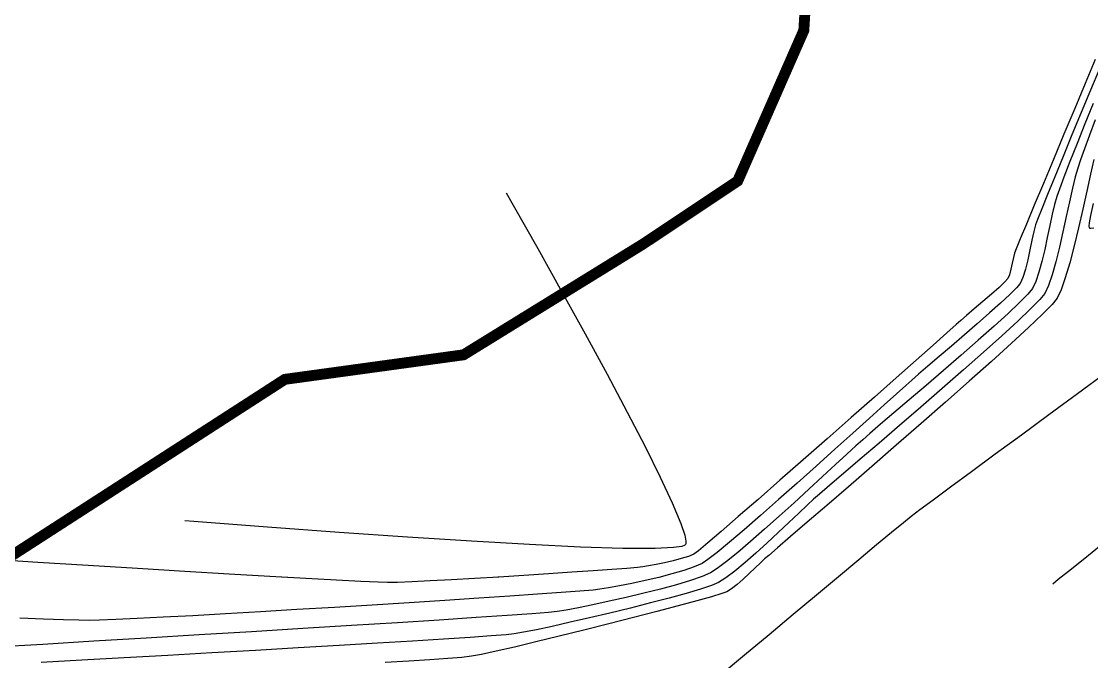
# Model space of a CAD drawing. Header units: metres. Extents: x 708868 to 711043, y 5411316 to 5413138.
# Drawn here: x 710325.3 to 710423.6, y 5412096.9 to 5412155.7 of the extents above; entities that cross this region are included whole.
import ezdxf

# ---------------------------------------------------------------- set-up
doc = ezdxf.new("R2010")
doc.units = ezdxf.units.M
doc.linetypes.add('DASHED', pattern=[0.75, 0.5, -0.25])
for name, color, linetype in [('C-ANNO-TABL', 1, 'Continuous'), ('Rionegro 2010_Contours', 7, 'Continuous'), ('Rionegro 2014_Contours', 7, 'Continuous'), ('Rionegro 2018_Contours', 7, 'Continuous')]:
    doc.layers.add(name, color=color, linetype=linetype)

msp = doc.modelspace()

# ---------------------------------------------------------------- linework, layer by layer
at = {"layer": 'C-ANNO-TABL', "color": 4, "linetype": 'DASHED', "true_color": 0x3dffff, "const_width": 1, "flags": 128}
msp.add_lwpolyline([(711042.543, 5413065.077), (710960.959, 5413110.395), (710928.513, 5413129.625), (710904.958, 5413136.482), (710878.336, 5413137.92), (710860.981, 5413136.789), (710843.249, 5413130.002), (710825.895, 5413114.543), (710808.917, 5413089.658), (710785.526, 5413050.068), (710767.477, 5413018.497), (710750.578, 5412962.402), (710732.947, 5412902.164), (710722.628, 5412876.686), (710711.096, 5412854.241), (710709.275, 5412838.469), (710712.254, 5412799.164), (710711.402, 5412767.16), (710706.844, 5412750.077), (710696.967, 5412735.651), (710677.974, 5412728.438), (710654.043, 5412726.539), (710627.073, 5412724.641), (710606.56, 5412720.465), (710589.801, 5412712.38), (710580.579, 5412698.728), (710577.45, 5412692.07), (710576.617, 5412681.451), (710581.703, 5412658.886), (710586.523, 5412640.581), (710590.138, 5412620.108), (710586.764, 5412609.511), (710569.894, 5412600.358), (710548.445, 5412592.651), (710519.158, 5412593.645), (710507.899, 5412592.671), (710498.04, 5412592.908), (710476.647, 5412590.526), (710453.439, 5412584.652), (710430.062, 5412578.871), (710407.167, 5412571.646), (710393.361, 5412565.35), (710390.566, 5412558.779), (710388.557, 5412550.53), (710383.696, 5412533.008), (710380.563, 5412521.688), (710371.646, 5412514.462), (710365.862, 5412509.886), (710362.006, 5412504.587), (710331.377, 5412455.849), (710322.46, 5412437.304), (710314.748, 5412419.962), (710310.913, 5412404.45), (710310.19, 5412389.517), (710312.359, 5412375.548), (710316.697, 5412365.432), (710327.06, 5412353.871), (710331.95, 5412345.85), (710336.144, 5412343.076), (710341.696, 5412343.548), (710347.662, 5412345.732), (710357.763, 5412346.027), (710373.475, 5412344.551), (710380.943, 5412341.931), (710387.559, 5412337.031), (710390.335, 5412331.128), (710393.229, 5412321.911), (710394.372, 5412314.079), (710391.947, 5412287.733), (710391.947, 5412242.005), (710398.772, 5412181.359), (710397.167, 5412154.922), (710391.094, 5412141.084), (710382.348, 5412135.257), (710365.927, 5412125.119), (710349.52, 5412122.865), (710314.938, 5412100.532), (710310.163, 5412097.449), (710304.075, 5412096.969), (710288.946, 5412103.637), (710260.398, 5412118.748), (710227.162, 5412131.796), (710192.198, 5412139.844), (710067.128, 5412167.234), (710056.514, 5412173.822), (710010.254, 5412214.541), (709997.898, 5412231.696), (709990.986, 5412235.843), (709981.946, 5412236.812), (709941.868, 5412226.346), (709906.208, 5412219.679), (709872.554, 5412206.968), (709858.983, 5412200.97), (709841.485, 5412178.774), (709831.695, 5412162.57), (709826.818, 5412138.119), (709826.096, 5412113.866), (709847.992, 5412057.968), (709847.992, 5412027.524), (709841.153, 5411995.836), (709821.685, 5411967.669), (709785.127, 5411896.003), (709764.498, 5411870.427), (709729.916, 5411841.626), (709687.876, 5411828.101), (709653.609, 5411828.388), (709636.799, 5411836.292), (709611.994, 5411871.534), (709572.151, 5411935.234), (709533.465, 5411953.882), (709461.2, 5411963.077), (709400.577, 5411961.741), (709328.296, 5411946.172), (709283.904, 5411933.17), (709246.821, 5411886.153), (709230.211, 5411871.995), (709186.772, 5411865.786), (709143.573, 5411868.974), (709131.371, 5411871.677), (709115.438, 5411870.35), (709084.203, 5411857.653), (709062.638, 5411854.332), (708913.408, 5411851.538)], dxfattribs=at)
at = {"layer": 'Rionegro 2010_Contours'}
for points in [[(710423.916, 5412152.239, 241), (710423, 5412150.055, 241), (710422.032, 5412147.743, 241), (710421.046, 5412145.385, 241), (710420.076, 5412143.063, 241), (710419.156, 5412140.857, 241), (710418.321, 5412138.851, 241), (710417.604, 5412137.126, 241), (710417.04, 5412135.763, 241), (710416.663, 5412134.845, 241), (710416.506, 5412134.453, 241), (710416.402, 5412134.058, 241), (710416.293, 5412133.538, 241), (710416.174, 5412132.982, 241), (710416.042, 5412132.479, 241), (710415.891, 5412132.117, 241), (710415.618, 5412131.811, 241), (710415.087, 5412131.312, 241), (710414.384, 5412130.688, 241), (710413.595, 5412130.005, 241), (710412.808, 5412129.33, 241), (710412.107, 5412128.731, 241), (710411.579, 5412128.274, 241), (710411.156, 5412127.898, 241), (710410.288, 5412127.128, 241), (710409.039, 5412126.02, 241), (710407.474, 5412124.631, 241), (710405.654, 5412123.018, 241), (710403.645, 5412121.239, 241), (710401.508, 5412119.349, 241), (710399.309, 5412117.408, 241), (710397.11, 5412115.47, 241), (710394.975, 5412113.594, 241), (710392.967, 5412111.835, 241), (710391.151, 5412110.253, 241), (710389.589, 5412108.902, 241), (710388.345, 5412107.841, 241), (710387.483, 5412107.126, 241), (710387.066, 5412106.814, 241), (710386.57, 5412106.605, 241), (710385.916, 5412106.397, 241), (710385.164, 5412106.197, 241), (710384.374, 5412106.014, 241), (710383.606, 5412105.853, 241), (710382.92, 5412105.724, 241), (710382.376, 5412105.632, 241), (710381.885, 5412105.581, 241), (710380.914, 5412105.501, 241), (710379.538, 5412105.397, 241), (710377.83, 5412105.275, 241), (710375.867, 5412105.139, 241), (710373.721, 5412104.996, 241), (710371.468, 5412104.851, 241), (710369.181, 5412104.708, 241), (710369.088, 5412104.702, 241)], [(710424.308, 5412151.403, 242), (710423.486, 5412149.438, 242), (710422.633, 5412147.385, 242), (710421.781, 5412145.323, 242), (710420.962, 5412143.327, 242), (710420.206, 5412141.476, 242), (710419.545, 5412139.846, 242), (710419.011, 5412138.515, 242), (710418.633, 5412137.559, 242), (710418.443, 5412137.057, 242), (710418.272, 5412136.443, 242), (710418.097, 5412135.653, 242), (710417.913, 5412134.762, 242), (710417.718, 5412133.843, 242), (710417.507, 5412132.972, 242), (710417.277, 5412132.221, 242), (710417.024, 5412131.666, 242), (710416.694, 5412131.268, 242), (710416.079, 5412130.655, 242), (710415.236, 5412129.871, 242), (710414.221, 5412128.961, 242), (710413.092, 5412127.97, 242), (710411.904, 5412126.942, 242), (710410.715, 5412125.92, 242), (710409.581, 5412124.951, 242), (710408.558, 5412124.078, 242), (710407.704, 5412123.346, 242), (710407.076, 5412122.799, 242), (710406.535, 5412122.315, 242), (710405.675, 5412121.539, 242), (710404.544, 5412120.518, 242), (710403.193, 5412119.296, 242), (710401.671, 5412117.922, 242), (710400.025, 5412116.441, 242), (710398.307, 5412114.899, 242), (710396.564, 5412113.343, 242), (710394.847, 5412111.819, 242), (710393.204, 5412110.374, 242), (710391.684, 5412109.054, 242), (710390.337, 5412107.904, 242), (710389.212, 5412106.972, 242), (710388.358, 5412106.305, 242), (710387.825, 5412105.947, 242), (710387.1, 5412105.629, 242), (710386.156, 5412105.307, 242), (710385.053, 5412104.988, 242), (710383.85, 5412104.679, 242), (710382.608, 5412104.39, 242), (710381.387, 5412104.128, 242), (710380.245, 5412103.9, 242), (710379.245, 5412103.715, 242), (710378.445, 5412103.582, 242), (710377.812, 5412103.514, 242), (710376.604, 5412103.413, 242), (710374.884, 5412103.283, 242), (710372.72, 5412103.128, 242), (710370.177, 5412102.953, 242), (710367.32, 5412102.762, 242), (710364.215, 5412102.559, 242), (710360.928, 5412102.348, 242), (710357.525, 5412102.134, 242), (710354.071, 5412101.92, 242), (710350.633, 5412101.711, 242), (710347.276, 5412101.511, 242), (710344.065, 5412101.324, 242), (710341.066, 5412101.155, 242), (710338.346, 5412101.007, 242), (710335.97, 5412100.886, 242), (710334.003, 5412100.794, 242), (710332.511, 5412100.737, 242), (710331.561, 5412100.718, 242), (710330.612, 5412100.735, 242), (710329.196, 5412100.777, 242), (710327.373, 5412100.844, 242), (710325.204, 5412100.933, 242)], [(710423.727, 5412148.205, 243), (710422.968, 5412146.331, 243), (710422.247, 5412144.524, 243), (710421.595, 5412142.867, 243), (710421.045, 5412141.448, 243), (710420.629, 5412140.35, 243), (710420.38, 5412139.66, 243), (710420.172, 5412138.94, 243), (710419.961, 5412138.038, 243), (710419.743, 5412137.008, 243), (710419.517, 5412135.905, 243), (710419.279, 5412134.785, 243), (710419.027, 5412133.7, 243), (710418.757, 5412132.708, 243), (710418.468, 5412131.861, 243), (710418.157, 5412131.215, 243), (710417.739, 5412130.701, 243), (710416.973, 5412129.921, 243), (710415.917, 5412128.922, 243), (710414.633, 5412127.753, 243), (710413.178, 5412126.459, 243), (710411.614, 5412125.089, 243), (710409.998, 5412123.689, 243), (710408.391, 5412122.307, 243), (710406.853, 5412120.991, 243), (710405.442, 5412119.787, 243), (710404.219, 5412118.743, 243), (710403.242, 5412117.906, 243), (710402.572, 5412117.324, 243), (710401.948, 5412116.763, 243), (710401.1, 5412115.984, 243), (710400.067, 5412115.03, 243), (710398.891, 5412113.943, 243), (710397.612, 5412112.765, 243), (710396.271, 5412111.537, 243), (710394.909, 5412110.302, 243), (710393.567, 5412109.101, 243), (710392.285, 5412107.977, 243), (710391.106, 5412106.97, 243), (710390.068, 5412106.124, 243), (710389.214, 5412105.48, 243), (710388.584, 5412105.079, 243), (710387.819, 5412104.747, 243), (710386.762, 5412104.383, 243), (710385.474, 5412103.998, 243), (710384.02, 5412103.604, 243), (710382.463, 5412103.212, 243), (710380.866, 5412102.834, 243), (710379.294, 5412102.479, 243), (710377.809, 5412102.161, 243), (710376.475, 5412101.889, 243), (710375.355, 5412101.676, 243), (710374.514, 5412101.532, 243), (710373.741, 5412101.453, 243), (710372.19, 5412101.331, 243), (710369.945, 5412101.171, 243), (710367.087, 5412100.978, 243), (710363.697, 5412100.755, 243), (710359.858, 5412100.509, 243), (710355.653, 5412100.244, 243), (710351.162, 5412099.965, 243), (710346.469, 5412099.676, 243), (710341.654, 5412099.383, 243), (710336.801, 5412099.09, 243), (710331.991, 5412098.802, 243), (710327.307, 5412098.524, 243), (710322.829, 5412098.261, 243)], [(710423.923, 5412146.69, 244), (710423.403, 5412145.298, 244), (710422.947, 5412144.051, 244), (710422.578, 5412143.018, 244), (710422.317, 5412142.264, 244), (710422.084, 5412141.464, 244), (710421.83, 5412140.414, 244), (710421.556, 5412139.176, 244), (710421.265, 5412137.818, 244), (710420.959, 5412136.403, 244), (710420.64, 5412134.997, 244), (710420.312, 5412133.664, 244), (710419.976, 5412132.472, 244), (710419.634, 5412131.483, 244), (710419.29, 5412130.764, 244), (710418.84, 5412130.214, 244), (710417.992, 5412129.35, 244), (710416.804, 5412128.22, 244), (710415.339, 5412126.874, 244), (710413.655, 5412125.36, 244), (710411.813, 5412123.728, 244), (710409.873, 5412122.027, 244), (710407.896, 5412120.307, 244), (710405.942, 5412118.616, 244), (710404.07, 5412117.004, 244), (710402.342, 5412115.52, 244), (710400.818, 5412114.214, 244), (710399.557, 5412113.133, 244), (710398.62, 5412112.329, 244), (710398.068, 5412111.85, 244), (710397.463, 5412111.298, 244), (710396.695, 5412110.576, 244), (710395.802, 5412109.731, 244), (710394.825, 5412108.807, 244), (710393.8, 5412107.851, 244), (710392.768, 5412106.91, 244), (710391.768, 5412106.029, 244), (710390.837, 5412105.255, 244), (710390.016, 5412104.634, 244), (710389.342, 5412104.211, 244), (710388.689, 5412103.937, 244), (710387.674, 5412103.598, 244), (710386.36, 5412103.207, 244), (710384.81, 5412102.778, 244), (710383.086, 5412102.325, 244), (710381.251, 5412101.861, 244), (710379.368, 5412101.401, 244), (710377.5, 5412100.958, 244), (710375.71, 5412100.546, 244), (710374.06, 5412100.178, 244), (710372.614, 5412099.869, 244), (710371.434, 5412099.632, 244), (710370.582, 5412099.481, 244), (710369.835, 5412099.402, 244), (710368.46, 5412099.293, 244), (710366.524, 5412099.157, 244), (710364.094, 5412098.999, 244), (710361.235, 5412098.821, 244), (710358.014, 5412098.626, 244), (710354.496, 5412098.418, 244), (710350.749, 5412098.199, 244), (710346.837, 5412097.973, 244), (710342.828, 5412097.743, 244), (710338.788, 5412097.513, 244), (710334.782, 5412097.284, 244), (710330.876, 5412097.061, 244), (710327.138, 5412096.847, 244)], [(710451.181, 5412129.103, 247), (710450.342, 5412128.43, 247), (710448.345, 5412126.828, 247), (710446.125, 5412125.046, 247), (710443.733, 5412123.125, 247), (710441.219, 5412121.105, 247), (710438.634, 5412119.027, 247), (710436.028, 5412116.933, 247), (710433.453, 5412114.862, 247), (710430.959, 5412112.857, 247), (710428.596, 5412110.957, 247), (710426.415, 5412109.203, 247), (710424.468, 5412107.636, 247), (710422.803, 5412106.298, 247), (710421.473, 5412105.228, 247), (710420.528, 5412104.468, 247), (710420.018, 5412104.058, 247)], [(710424.941, 5412123.51, 246), (710422.293, 5412121.547, 246), (710419.673, 5412119.612, 246), (710417.138, 5412117.745, 246), (710414.747, 5412115.988, 246), (710412.561, 5412114.381, 246), (710410.638, 5412112.965, 246), (710409.036, 5412111.782, 246), (710407.815, 5412110.872, 246), (710407.035, 5412110.278, 246), (710406.305, 5412109.69, 246), (710405.228, 5412108.802, 246), (710403.85, 5412107.654, 246), (710402.213, 5412106.285, 246), (710400.363, 5412104.735, 246), (710398.345, 5412103.044, 246), (710396.202, 5412101.252, 246), (710393.98, 5412099.4, 246), (710391.723, 5412097.526, 246), (710389.475, 5412095.671, 246)], [(710349.752, 5412104.665, 241), (710348.13, 5412104.756, 241), (710344.398, 5412104.973, 241), (710340.324, 5412105.215, 241), (710335.988, 5412105.477, 241), (710331.467, 5412105.755, 241), (710326.839, 5412106.046, 241), (710322.182, 5412106.343, 241)]]:
    msp.add_polyline3d(points, dxfattribs=at)
at = {"layer": 'Rionegro 2014_Contours'}
for points in [[(710423.916, 5412152.239, 241), (710423, 5412150.055, 241), (710422.032, 5412147.743, 241), (710421.046, 5412145.385, 241), (710420.076, 5412143.063, 241), (710419.156, 5412140.857, 241), (710418.321, 5412138.851, 241), (710417.604, 5412137.126, 241), (710417.04, 5412135.763, 241), (710416.663, 5412134.845, 241), (710416.506, 5412134.453, 241), (710416.402, 5412134.058, 241), (710416.293, 5412133.538, 241), (710416.174, 5412132.982, 241), (710416.042, 5412132.479, 241), (710415.891, 5412132.117, 241), (710415.618, 5412131.811, 241), (710415.087, 5412131.312, 241), (710414.384, 5412130.688, 241), (710413.595, 5412130.005, 241), (710412.808, 5412129.33, 241), (710412.107, 5412128.731, 241), (710411.579, 5412128.274, 241), (710411.156, 5412127.898, 241), (710410.288, 5412127.128, 241), (710409.039, 5412126.02, 241), (710407.474, 5412124.631, 241), (710405.654, 5412123.018, 241), (710403.645, 5412121.239, 241), (710401.508, 5412119.349, 241), (710399.309, 5412117.408, 241), (710397.11, 5412115.47, 241), (710394.975, 5412113.594, 241), (710392.967, 5412111.835, 241), (710391.151, 5412110.253, 241), (710389.589, 5412108.902, 241), (710388.345, 5412107.841, 241), (710387.483, 5412107.126, 241), (710387.066, 5412106.814, 241), (710386.57, 5412106.605, 241), (710385.916, 5412106.397, 241), (710385.164, 5412106.197, 241), (710384.374, 5412106.014, 241), (710383.606, 5412105.853, 241), (710382.92, 5412105.724, 241), (710382.376, 5412105.632, 241), (710381.885, 5412105.581, 241), (710380.914, 5412105.501, 241), (710379.538, 5412105.397, 241), (710377.83, 5412105.275, 241), (710375.867, 5412105.139, 241), (710373.721, 5412104.996, 241), (710371.468, 5412104.851, 241), (710369.181, 5412104.708, 241), (710366.936, 5412104.573, 241), (710364.806, 5412104.451, 241), (710362.867, 5412104.347, 241), (710361.192, 5412104.268, 241), (710359.856, 5412104.217, 241), (710358.934, 5412104.2, 241), (710358.081, 5412104.227, 241), (710356.496, 5412104.3, 241), (710354.257, 5412104.415, 241), (710351.442, 5412104.569, 241), (710348.13, 5412104.756, 241), (710344.398, 5412104.973, 241), (710340.324, 5412105.215, 241), (710335.988, 5412105.477, 241), (710331.467, 5412105.755, 241), (710326.839, 5412106.046, 241), (710322.182, 5412106.343, 241)], [(710424.308, 5412151.403, 242), (710423.486, 5412149.438, 242), (710422.633, 5412147.385, 242), (710421.781, 5412145.323, 242), (710420.962, 5412143.327, 242), (710420.206, 5412141.476, 242), (710419.545, 5412139.846, 242), (710419.011, 5412138.515, 242), (710418.633, 5412137.559, 242), (710418.443, 5412137.057, 242), (710418.272, 5412136.443, 242), (710418.097, 5412135.653, 242), (710417.913, 5412134.762, 242), (710417.718, 5412133.843, 242), (710417.507, 5412132.972, 242), (710417.277, 5412132.221, 242), (710417.024, 5412131.666, 242), (710416.694, 5412131.268, 242), (710416.079, 5412130.655, 242), (710415.236, 5412129.871, 242), (710414.221, 5412128.961, 242), (710413.092, 5412127.97, 242), (710411.904, 5412126.942, 242), (710410.715, 5412125.92, 242), (710409.581, 5412124.951, 242), (710408.558, 5412124.078, 242), (710407.704, 5412123.346, 242), (710407.076, 5412122.799, 242), (710406.535, 5412122.315, 242), (710405.675, 5412121.539, 242), (710404.544, 5412120.518, 242), (710403.193, 5412119.296, 242), (710401.671, 5412117.922, 242), (710400.025, 5412116.441, 242), (710398.307, 5412114.899, 242), (710396.564, 5412113.343, 242), (710394.847, 5412111.819, 242), (710393.204, 5412110.374, 242), (710391.684, 5412109.054, 242), (710390.337, 5412107.904, 242), (710389.212, 5412106.972, 242), (710388.358, 5412106.305, 242), (710387.825, 5412105.947, 242), (710387.1, 5412105.629, 242), (710386.156, 5412105.307, 242), (710385.053, 5412104.988, 242), (710383.85, 5412104.679, 242), (710382.608, 5412104.39, 242), (710381.387, 5412104.128, 242), (710380.245, 5412103.9, 242), (710379.245, 5412103.715, 242), (710378.445, 5412103.582, 242), (710377.812, 5412103.514, 242), (710376.604, 5412103.413, 242), (710374.884, 5412103.283, 242), (710372.72, 5412103.128, 242), (710370.177, 5412102.953, 242), (710367.32, 5412102.762, 242), (710364.215, 5412102.559, 242), (710360.928, 5412102.348, 242), (710357.525, 5412102.134, 242), (710354.071, 5412101.92, 242), (710350.633, 5412101.711, 242), (710347.276, 5412101.511, 242), (710344.065, 5412101.324, 242), (710341.066, 5412101.155, 242), (710338.346, 5412101.007, 242), (710335.97, 5412100.886, 242), (710334.003, 5412100.794, 242), (710332.511, 5412100.737, 242), (710331.561, 5412100.718, 242), (710330.612, 5412100.735, 242), (710329.196, 5412100.777, 242), (710327.373, 5412100.844, 242), (710325.204, 5412100.933, 242)], [(710423.727, 5412148.205, 243), (710422.968, 5412146.331, 243), (710422.247, 5412144.524, 243), (710421.595, 5412142.867, 243), (710421.045, 5412141.448, 243), (710420.629, 5412140.35, 243), (710420.38, 5412139.66, 243), (710420.172, 5412138.94, 243), (710419.961, 5412138.038, 243), (710419.743, 5412137.008, 243), (710419.517, 5412135.905, 243), (710419.279, 5412134.785, 243), (710419.027, 5412133.7, 243), (710418.757, 5412132.708, 243), (710418.468, 5412131.861, 243), (710418.157, 5412131.215, 243), (710417.739, 5412130.701, 243), (710416.973, 5412129.921, 243), (710415.917, 5412128.922, 243), (710414.633, 5412127.753, 243), (710413.178, 5412126.459, 243), (710411.614, 5412125.089, 243), (710409.998, 5412123.689, 243), (710408.391, 5412122.307, 243), (710406.853, 5412120.991, 243), (710405.442, 5412119.787, 243), (710404.219, 5412118.743, 243), (710403.242, 5412117.906, 243), (710402.572, 5412117.324, 243), (710401.948, 5412116.763, 243), (710401.1, 5412115.984, 243), (710400.067, 5412115.03, 243), (710398.891, 5412113.943, 243), (710397.612, 5412112.765, 243), (710396.271, 5412111.537, 243), (710394.909, 5412110.302, 243), (710393.567, 5412109.101, 243), (710392.285, 5412107.977, 243), (710391.106, 5412106.97, 243), (710390.068, 5412106.124, 243), (710389.214, 5412105.48, 243), (710388.584, 5412105.079, 243), (710387.819, 5412104.747, 243), (710386.762, 5412104.383, 243), (710385.474, 5412103.998, 243), (710384.02, 5412103.604, 243), (710382.463, 5412103.212, 243), (710380.866, 5412102.834, 243), (710379.294, 5412102.479, 243), (710377.809, 5412102.161, 243), (710376.475, 5412101.889, 243), (710375.355, 5412101.676, 243), (710374.514, 5412101.532, 243), (710373.741, 5412101.453, 243), (710372.19, 5412101.331, 243), (710369.945, 5412101.171, 243), (710367.087, 5412100.978, 243), (710363.697, 5412100.755, 243), (710359.858, 5412100.509, 243), (710355.653, 5412100.244, 243), (710351.162, 5412099.965, 243), (710346.469, 5412099.676, 243), (710341.654, 5412099.383, 243), (710336.801, 5412099.09, 243), (710331.991, 5412098.802, 243), (710327.307, 5412098.524, 243), (710322.829, 5412098.261, 243)], [(710423.923, 5412146.69, 244), (710423.403, 5412145.298, 244), (710422.947, 5412144.051, 244), (710422.578, 5412143.018, 244), (710422.317, 5412142.264, 244), (710422.084, 5412141.464, 244), (710421.83, 5412140.414, 244), (710421.556, 5412139.176, 244), (710421.265, 5412137.818, 244), (710420.959, 5412136.403, 244), (710420.64, 5412134.997, 244), (710420.312, 5412133.664, 244), (710419.976, 5412132.472, 244), (710419.634, 5412131.483, 244), (710419.29, 5412130.764, 244), (710418.84, 5412130.214, 244), (710417.992, 5412129.35, 244), (710416.804, 5412128.22, 244), (710415.339, 5412126.874, 244), (710413.655, 5412125.36, 244), (710411.813, 5412123.728, 244), (710409.873, 5412122.027, 244), (710407.896, 5412120.307, 244), (710405.942, 5412118.616, 244), (710404.07, 5412117.004, 244), (710402.342, 5412115.52, 244), (710400.818, 5412114.214, 244), (710399.557, 5412113.133, 244), (710398.62, 5412112.329, 244), (710398.068, 5412111.85, 244), (710397.463, 5412111.298, 244), (710396.695, 5412110.576, 244), (710395.802, 5412109.731, 244), (710394.825, 5412108.807, 244), (710393.8, 5412107.851, 244), (710392.768, 5412106.91, 244), (710391.768, 5412106.029, 244), (710390.837, 5412105.255, 244), (710390.016, 5412104.634, 244), (710389.342, 5412104.211, 244), (710388.689, 5412103.937, 244), (710387.674, 5412103.598, 244), (710386.36, 5412103.207, 244), (710384.81, 5412102.778, 244), (710383.086, 5412102.325, 244), (710381.251, 5412101.861, 244), (710379.368, 5412101.401, 244), (710377.5, 5412100.958, 244), (710375.71, 5412100.546, 244), (710374.06, 5412100.178, 244), (710372.614, 5412099.869, 244), (710371.434, 5412099.632, 244), (710370.582, 5412099.481, 244), (710369.835, 5412099.402, 244), (710368.46, 5412099.293, 244), (710366.524, 5412099.157, 244), (710364.094, 5412098.999, 244), (710361.235, 5412098.821, 244), (710358.014, 5412098.626, 244), (710354.496, 5412098.418, 244), (710350.749, 5412098.199, 244), (710346.837, 5412097.973, 244), (710342.828, 5412097.743, 244), (710338.788, 5412097.513, 244), (710334.782, 5412097.284, 244), (710330.876, 5412097.061, 244), (710327.138, 5412096.847, 244)], [(710423.783, 5412143.056, 245), (710423.477, 5412141.706, 245), (710423.136, 5412140.162, 245), (710422.767, 5412138.5, 245), (710422.379, 5412136.795, 245), (710421.979, 5412135.125, 245), (710421.575, 5412133.566, 245), (710421.175, 5412132.193, 245), (710420.789, 5412131.083, 245), (710420.423, 5412130.312, 245), (710419.96, 5412129.75, 245), (710419.067, 5412128.841, 245), (710417.803, 5412127.633, 245), (710416.224, 5412126.175, 245), (710414.39, 5412124.514, 245), (710412.359, 5412122.699, 245), (710410.187, 5412120.779, 245), (710407.934, 5412118.801, 245), (710405.658, 5412116.814, 245), (710403.416, 5412114.866, 245), (710401.266, 5412113.005, 245), (710399.267, 5412111.28, 245), (710397.477, 5412109.738, 245), (710395.954, 5412108.429, 245), (710394.755, 5412107.399, 245), (710393.939, 5412106.699, 245), (710393.564, 5412106.375, 245), (710393.177, 5412106.018, 245), (710392.697, 5412105.559, 245), (710392.157, 5412105.043, 245), (710391.593, 5412104.517, 245), (710391.039, 5412104.028, 245), (710390.53, 5412103.621, 245), (710390.101, 5412103.343, 245), (710389.643, 5412103.179, 245), (710388.695, 5412102.897, 245), (710387.332, 5412102.516, 245), (710385.632, 5412102.057, 245), (710383.669, 5412101.539, 245), (710381.518, 5412100.98, 245), (710379.256, 5412100.402, 245), (710376.958, 5412099.823, 245), (710374.7, 5412099.263, 245), (710372.557, 5412098.741, 245), (710370.605, 5412098.278, 245), (710368.92, 5412097.892, 245), (710367.577, 5412097.603, 245), (710366.651, 5412097.431, 245), (710365.775, 5412097.328, 245), (710364.48, 5412097.218, 245), (710362.83, 5412097.104, 245), (710360.889, 5412096.985, 245), (710358.72, 5412096.864, 245)], [(710369.838, 5412139.999, 240), (710370.483, 5412138.875, 240), (710372.747, 5412134.883, 240), (710374.965, 5412130.918, 240), (710377.097, 5412127.049, 240), (710379.105, 5412123.342, 240), (710380.948, 5412119.866, 240), (710382.586, 5412116.69, 240), (710383.979, 5412113.881, 240), (710385.087, 5412111.508, 240), (710385.871, 5412109.638, 240), (710386.238, 5412108.551, 240), (710386.348, 5412107.996, 240), (710386.338, 5412107.759, 240), (710386.307, 5412107.682, 240), (710386.242, 5412107.622, 240), (710385.963, 5412107.519, 240), (710385.189, 5412107.406, 240), (710383.533, 5412107.329, 240), (710380.548, 5412107.342, 240), (710376.659, 5412107.465, 240), (710371.988, 5412107.684, 240), (710366.657, 5412107.988, 240), (710360.786, 5412108.364, 240), (710354.498, 5412108.8, 240), (710347.915, 5412109.283, 240), (710341.156, 5412109.8, 240), (710340.348, 5412109.864, 240)], [(710423.739, 5412139.014, 246), (710423.483, 5412137.906, 246), (710423.365, 5412137.251, 246), (710423.339, 5412136.929, 246), (710423.356, 5412136.807, 246), (710423.375, 5412136.776, 246), (710423.415, 5412136.753, 246), (710423.531, 5412136.74, 246), (710423.789, 5412136.795, 246)], [(710445.704, 5412124.708, 247), (710443.733, 5412123.125, 247), (710441.219, 5412121.105, 247), (710438.634, 5412119.027, 247), (710436.028, 5412116.933, 247), (710433.453, 5412114.862, 247), (710430.959, 5412112.857, 247), (710428.596, 5412110.957, 247), (710426.415, 5412109.203, 247), (710424.468, 5412107.636, 247), (710422.803, 5412106.298, 247), (710421.473, 5412105.228, 247), (710420.528, 5412104.468, 247), (710420.018, 5412104.058, 247)], [(710424.941, 5412123.51, 246), (710422.293, 5412121.547, 246), (710419.673, 5412119.612, 246), (710417.138, 5412117.745, 246), (710414.747, 5412115.988, 246), (710412.561, 5412114.381, 246), (710410.638, 5412112.965, 246), (710409.036, 5412111.782, 246), (710407.815, 5412110.872, 246), (710407.035, 5412110.278, 246), (710406.305, 5412109.69, 246), (710405.228, 5412108.802, 246), (710403.85, 5412107.654, 246), (710402.213, 5412106.285, 246), (710400.363, 5412104.735, 246), (710398.345, 5412103.044, 246), (710396.202, 5412101.252, 246), (710393.98, 5412099.4, 246), (710391.723, 5412097.526, 246), (710389.475, 5412095.671, 246)]]:
    msp.add_polyline3d(points, dxfattribs=at)
at = {"layer": 'Rionegro 2018_Contours'}
for points in [[(710423.916, 5412152.239, 241), (710423, 5412150.055, 241), (710422.032, 5412147.743, 241), (710421.046, 5412145.385, 241), (710420.076, 5412143.063, 241), (710419.156, 5412140.857, 241), (710418.321, 5412138.851, 241), (710417.604, 5412137.126, 241), (710417.04, 5412135.763, 241), (710416.663, 5412134.845, 241), (710416.506, 5412134.453, 241), (710416.402, 5412134.058, 241), (710416.293, 5412133.538, 241), (710416.174, 5412132.982, 241), (710416.042, 5412132.479, 241), (710415.891, 5412132.117, 241), (710415.618, 5412131.811, 241), (710415.087, 5412131.312, 241), (710414.384, 5412130.688, 241), (710413.595, 5412130.005, 241), (710412.808, 5412129.33, 241), (710412.107, 5412128.731, 241), (710411.579, 5412128.274, 241), (710411.156, 5412127.898, 241), (710410.288, 5412127.128, 241), (710409.039, 5412126.02, 241), (710407.474, 5412124.631, 241), (710405.654, 5412123.018, 241), (710403.645, 5412121.239, 241), (710401.508, 5412119.349, 241), (710399.309, 5412117.408, 241), (710397.11, 5412115.47, 241), (710394.975, 5412113.594, 241), (710392.967, 5412111.835, 241), (710391.151, 5412110.253, 241), (710389.589, 5412108.902, 241), (710388.345, 5412107.841, 241), (710387.483, 5412107.126, 241), (710387.066, 5412106.814, 241), (710386.57, 5412106.605, 241), (710385.916, 5412106.397, 241), (710385.164, 5412106.197, 241), (710384.374, 5412106.014, 241), (710383.606, 5412105.853, 241), (710382.92, 5412105.724, 241), (710382.376, 5412105.632, 241), (710381.885, 5412105.581, 241), (710380.914, 5412105.501, 241), (710379.538, 5412105.397, 241), (710377.83, 5412105.275, 241), (710375.867, 5412105.139, 241), (710373.721, 5412104.996, 241), (710371.468, 5412104.851, 241), (710369.181, 5412104.708, 241), (710366.936, 5412104.573, 241), (710364.806, 5412104.451, 241), (710362.867, 5412104.347, 241), (710361.192, 5412104.268, 241), (710359.856, 5412104.217, 241), (710358.934, 5412104.2, 241), (710358.081, 5412104.227, 241), (710356.496, 5412104.3, 241), (710354.257, 5412104.415, 241), (710351.442, 5412104.569, 241), (710348.13, 5412104.756, 241), (710344.398, 5412104.973, 241), (710340.324, 5412105.215, 241), (710335.988, 5412105.477, 241), (710331.467, 5412105.755, 241), (710326.839, 5412106.046, 241), (710322.182, 5412106.343, 241)], [(710424.308, 5412151.403, 242), (710423.486, 5412149.438, 242), (710422.633, 5412147.385, 242), (710421.781, 5412145.323, 242), (710420.962, 5412143.327, 242), (710420.206, 5412141.476, 242), (710419.545, 5412139.846, 242), (710419.011, 5412138.515, 242), (710418.633, 5412137.559, 242), (710418.443, 5412137.057, 242), (710418.272, 5412136.443, 242), (710418.097, 5412135.653, 242), (710417.913, 5412134.762, 242), (710417.718, 5412133.843, 242), (710417.507, 5412132.972, 242), (710417.277, 5412132.221, 242), (710417.024, 5412131.666, 242), (710416.694, 5412131.268, 242), (710416.079, 5412130.655, 242), (710415.236, 5412129.871, 242), (710414.221, 5412128.961, 242), (710413.092, 5412127.97, 242), (710411.904, 5412126.942, 242), (710410.715, 5412125.92, 242), (710409.581, 5412124.951, 242), (710408.558, 5412124.078, 242), (710407.704, 5412123.346, 242), (710407.076, 5412122.799, 242), (710406.535, 5412122.315, 242), (710405.675, 5412121.539, 242), (710404.544, 5412120.518, 242), (710403.193, 5412119.296, 242), (710401.671, 5412117.922, 242), (710400.025, 5412116.441, 242), (710398.307, 5412114.899, 242), (710396.564, 5412113.343, 242), (710394.847, 5412111.819, 242), (710393.204, 5412110.374, 242), (710391.684, 5412109.054, 242), (710390.337, 5412107.904, 242), (710389.212, 5412106.972, 242), (710388.358, 5412106.305, 242), (710387.825, 5412105.947, 242), (710387.1, 5412105.629, 242), (710386.156, 5412105.307, 242), (710385.053, 5412104.988, 242), (710383.85, 5412104.679, 242), (710382.608, 5412104.39, 242), (710381.387, 5412104.128, 242), (710380.245, 5412103.9, 242), (710379.245, 5412103.715, 242), (710378.445, 5412103.582, 242), (710377.812, 5412103.514, 242), (710376.604, 5412103.413, 242), (710374.884, 5412103.283, 242), (710372.72, 5412103.128, 242), (710370.177, 5412102.953, 242), (710367.32, 5412102.762, 242), (710364.215, 5412102.559, 242), (710360.928, 5412102.348, 242), (710357.525, 5412102.134, 242), (710354.071, 5412101.92, 242), (710350.633, 5412101.711, 242), (710347.276, 5412101.511, 242), (710344.065, 5412101.324, 242), (710341.066, 5412101.155, 242), (710338.346, 5412101.007, 242), (710335.97, 5412100.886, 242), (710334.003, 5412100.794, 242), (710332.511, 5412100.737, 242), (710331.561, 5412100.718, 242), (710330.612, 5412100.735, 242), (710329.196, 5412100.777, 242), (710327.373, 5412100.844, 242), (710325.204, 5412100.933, 242)], [(710423.727, 5412148.205, 243), (710422.968, 5412146.331, 243), (710422.247, 5412144.524, 243), (710421.595, 5412142.867, 243), (710421.045, 5412141.448, 243), (710420.629, 5412140.35, 243), (710420.38, 5412139.66, 243), (710420.172, 5412138.94, 243), (710419.961, 5412138.038, 243), (710419.743, 5412137.008, 243), (710419.517, 5412135.905, 243), (710419.279, 5412134.785, 243), (710419.027, 5412133.7, 243), (710418.757, 5412132.708, 243), (710418.468, 5412131.861, 243), (710418.157, 5412131.215, 243), (710417.739, 5412130.701, 243), (710416.973, 5412129.921, 243), (710415.917, 5412128.922, 243), (710414.633, 5412127.753, 243), (710413.178, 5412126.459, 243), (710411.614, 5412125.089, 243), (710409.998, 5412123.689, 243), (710408.391, 5412122.307, 243), (710406.853, 5412120.991, 243), (710405.442, 5412119.787, 243), (710404.219, 5412118.743, 243), (710403.242, 5412117.906, 243), (710402.572, 5412117.324, 243), (710401.948, 5412116.763, 243), (710401.1, 5412115.984, 243), (710400.067, 5412115.03, 243), (710398.891, 5412113.943, 243), (710397.612, 5412112.765, 243), (710396.271, 5412111.537, 243), (710394.909, 5412110.302, 243), (710393.567, 5412109.101, 243), (710392.285, 5412107.977, 243), (710391.106, 5412106.97, 243), (710390.068, 5412106.124, 243), (710389.214, 5412105.48, 243), (710388.584, 5412105.079, 243), (710387.819, 5412104.747, 243), (710386.762, 5412104.383, 243), (710385.474, 5412103.998, 243), (710384.02, 5412103.604, 243), (710382.463, 5412103.212, 243), (710380.866, 5412102.834, 243), (710379.294, 5412102.479, 243), (710377.809, 5412102.161, 243), (710376.475, 5412101.889, 243), (710375.355, 5412101.676, 243), (710374.514, 5412101.532, 243), (710373.741, 5412101.453, 243), (710372.19, 5412101.331, 243), (710369.945, 5412101.171, 243), (710367.087, 5412100.978, 243), (710363.697, 5412100.755, 243), (710359.858, 5412100.509, 243), (710355.653, 5412100.244, 243), (710351.162, 5412099.965, 243), (710346.469, 5412099.676, 243), (710341.654, 5412099.383, 243), (710336.801, 5412099.09, 243), (710331.991, 5412098.802, 243), (710327.307, 5412098.524, 243), (710322.829, 5412098.261, 243)], [(710423.923, 5412146.69, 244), (710423.403, 5412145.298, 244), (710422.947, 5412144.051, 244), (710422.578, 5412143.018, 244), (710422.317, 5412142.264, 244), (710422.084, 5412141.464, 244), (710421.83, 5412140.414, 244), (710421.556, 5412139.176, 244), (710421.265, 5412137.818, 244), (710420.959, 5412136.403, 244), (710420.64, 5412134.997, 244), (710420.312, 5412133.664, 244), (710419.976, 5412132.472, 244), (710419.634, 5412131.483, 244), (710419.29, 5412130.764, 244), (710418.84, 5412130.214, 244), (710417.992, 5412129.35, 244), (710416.804, 5412128.22, 244), (710415.339, 5412126.874, 244), (710413.655, 5412125.36, 244), (710411.813, 5412123.728, 244), (710409.873, 5412122.027, 244), (710407.896, 5412120.307, 244), (710405.942, 5412118.616, 244), (710404.07, 5412117.004, 244), (710402.342, 5412115.52, 244), (710400.818, 5412114.214, 244), (710399.557, 5412113.133, 244), (710398.62, 5412112.329, 244), (710398.068, 5412111.85, 244), (710397.463, 5412111.298, 244), (710396.695, 5412110.576, 244), (710395.802, 5412109.731, 244), (710394.825, 5412108.807, 244), (710393.8, 5412107.851, 244), (710392.768, 5412106.91, 244), (710391.768, 5412106.029, 244), (710390.837, 5412105.255, 244), (710390.016, 5412104.634, 244), (710389.342, 5412104.211, 244), (710388.689, 5412103.937, 244), (710387.674, 5412103.598, 244), (710386.36, 5412103.207, 244), (710384.81, 5412102.778, 244), (710383.086, 5412102.325, 244), (710381.251, 5412101.861, 244), (710379.368, 5412101.401, 244), (710377.5, 5412100.958, 244), (710375.71, 5412100.546, 244), (710374.06, 5412100.178, 244), (710372.614, 5412099.869, 244), (710371.434, 5412099.632, 244), (710370.582, 5412099.481, 244), (710369.835, 5412099.402, 244), (710368.46, 5412099.293, 244), (710366.524, 5412099.157, 244), (710364.094, 5412098.999, 244), (710361.235, 5412098.821, 244), (710358.014, 5412098.626, 244), (710354.496, 5412098.418, 244), (710350.749, 5412098.199, 244), (710346.837, 5412097.973, 244), (710342.828, 5412097.743, 244), (710338.788, 5412097.513, 244), (710334.782, 5412097.284, 244), (710330.876, 5412097.061, 244), (710327.138, 5412096.847, 244)], [(710423.783, 5412143.056, 245), (710423.477, 5412141.706, 245), (710423.136, 5412140.162, 245), (710422.767, 5412138.5, 245), (710422.379, 5412136.795, 245), (710421.979, 5412135.125, 245), (710421.575, 5412133.566, 245), (710421.175, 5412132.193, 245), (710420.789, 5412131.083, 245), (710420.423, 5412130.312, 245), (710419.96, 5412129.75, 245), (710419.067, 5412128.841, 245), (710417.803, 5412127.633, 245), (710416.224, 5412126.175, 245), (710414.39, 5412124.514, 245), (710412.359, 5412122.699, 245), (710410.187, 5412120.779, 245), (710407.934, 5412118.801, 245), (710405.658, 5412116.814, 245), (710403.416, 5412114.866, 245), (710401.266, 5412113.005, 245), (710399.267, 5412111.28, 245), (710397.477, 5412109.738, 245), (710395.954, 5412108.429, 245), (710394.755, 5412107.399, 245), (710393.939, 5412106.699, 245), (710393.564, 5412106.375, 245), (710393.177, 5412106.018, 245), (710392.697, 5412105.559, 245), (710392.157, 5412105.043, 245), (710391.593, 5412104.517, 245), (710391.039, 5412104.028, 245), (710390.53, 5412103.621, 245), (710390.101, 5412103.343, 245), (710389.643, 5412103.179, 245), (710388.695, 5412102.897, 245), (710387.332, 5412102.516, 245), (710385.632, 5412102.057, 245), (710383.669, 5412101.539, 245), (710381.518, 5412100.98, 245), (710379.256, 5412100.402, 245), (710376.958, 5412099.823, 245), (710374.7, 5412099.263, 245), (710372.557, 5412098.741, 245), (710370.605, 5412098.278, 245), (710368.92, 5412097.892, 245), (710367.577, 5412097.603, 245), (710366.651, 5412097.431, 245), (710365.775, 5412097.328, 245), (710364.48, 5412097.218, 245), (710362.83, 5412097.104, 245), (710360.889, 5412096.985, 245), (710358.72, 5412096.864, 245)], [(710369.838, 5412139.999, 240), (710370.483, 5412138.875, 240), (710372.747, 5412134.883, 240), (710374.965, 5412130.918, 240), (710377.097, 5412127.049, 240), (710379.105, 5412123.342, 240), (710380.948, 5412119.866, 240), (710382.586, 5412116.69, 240), (710383.979, 5412113.881, 240), (710385.087, 5412111.508, 240), (710385.871, 5412109.638, 240), (710386.238, 5412108.551, 240), (710386.348, 5412107.996, 240), (710386.338, 5412107.759, 240), (710386.307, 5412107.682, 240), (710386.242, 5412107.622, 240), (710385.963, 5412107.519, 240), (710385.189, 5412107.406, 240), (710383.533, 5412107.329, 240), (710380.548, 5412107.342, 240), (710376.659, 5412107.465, 240), (710371.988, 5412107.684, 240), (710366.657, 5412107.988, 240), (710360.786, 5412108.364, 240), (710354.498, 5412108.8, 240), (710347.915, 5412109.283, 240), (710341.156, 5412109.8, 240), (710340.348, 5412109.864, 240)], [(710423.739, 5412139.014, 246), (710423.483, 5412137.906, 246), (710423.365, 5412137.251, 246), (710423.339, 5412136.929, 246), (710423.356, 5412136.807, 246), (710423.375, 5412136.776, 246), (710423.415, 5412136.753, 246), (710423.531, 5412136.74, 246), (710423.789, 5412136.795, 246)], [(710445.704, 5412124.708, 247), (710443.733, 5412123.125, 247), (710441.219, 5412121.105, 247), (710438.634, 5412119.027, 247), (710436.028, 5412116.933, 247), (710433.453, 5412114.862, 247), (710430.959, 5412112.857, 247), (710428.596, 5412110.957, 247), (710426.415, 5412109.203, 247), (710424.468, 5412107.636, 247), (710422.803, 5412106.298, 247), (710421.473, 5412105.228, 247), (710420.528, 5412104.468, 247), (710420.018, 5412104.058, 247)], [(710424.941, 5412123.51, 246), (710422.293, 5412121.547, 246), (710419.673, 5412119.612, 246), (710417.138, 5412117.745, 246), (710414.747, 5412115.988, 246), (710412.561, 5412114.381, 246), (710410.638, 5412112.965, 246), (710409.036, 5412111.782, 246), (710407.815, 5412110.872, 246), (710407.035, 5412110.278, 246), (710406.305, 5412109.69, 246), (710405.228, 5412108.802, 246), (710403.85, 5412107.654, 246), (710402.213, 5412106.285, 246), (710400.363, 5412104.735, 246), (710398.345, 5412103.044, 246), (710396.202, 5412101.252, 246), (710393.98, 5412099.4, 246), (710391.723, 5412097.526, 246), (710389.475, 5412095.671, 246)]]:
    msp.add_polyline3d(points, dxfattribs=at)

doc.saveas('drawing.dxf')
